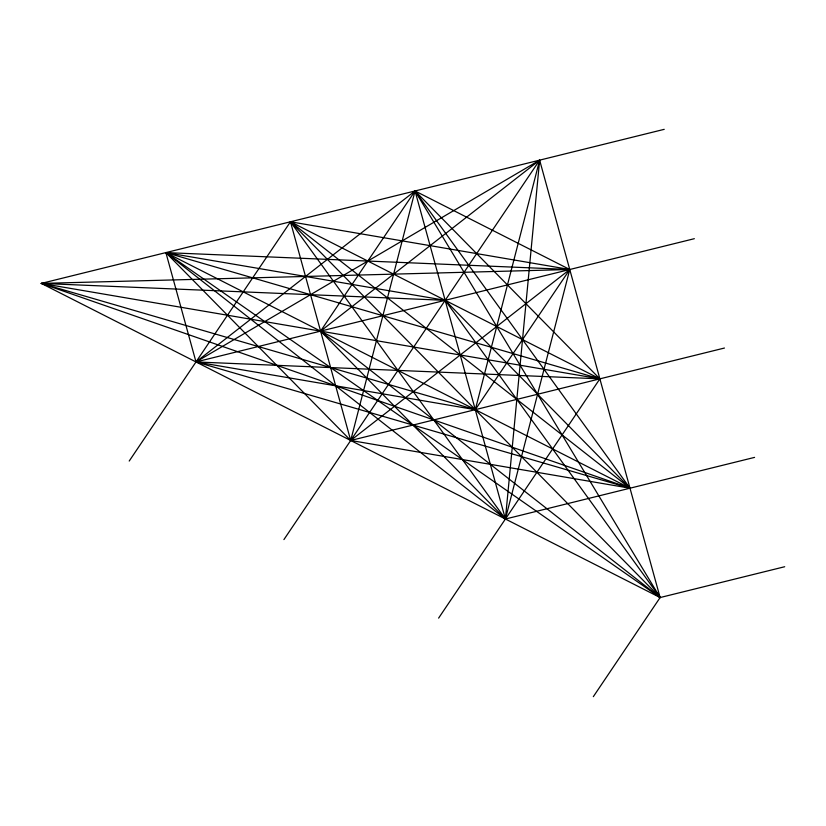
<?xml version="1.0" encoding="UTF-8"?>
<svg xmlns="http://www.w3.org/2000/svg" width="826" height="826" viewBox="0 0 826 826"><rect width="100%" height="100%" fill="white"/><g stroke="black" fill="none" stroke-linecap="round" stroke-linejoin="round"><path stroke-width="1.24" d="M754.582 457.387L505.409 519.017L539.636 160.161L195.999 361.943L165.881 252.601L569.754 269.503L505.409 519.017L165.881 252.601L445.173 300.323L630.001 488.197L350.709 440.475L165.881 252.601L599.872 378.855L438.616 618.116M129.207 461.053L290.463 221.781L569.754 269.503L475.291 409.665L195.999 361.943L415.044 190.971L569.754 269.503L350.709 440.475L290.463 221.781L599.872 378.855L195.999 361.943L694.336 238.693M283.917 539.585L539.636 160.161L660.119 597.549L593.326 696.659M784.7 566.729L660.119 597.549L41.3 283.411L664.218 129.341M724.454 348.035L350.709 440.475L415.044 190.971L599.872 378.855L41.3 283.411L569.754 269.503M41.3 283.411L445.173 300.323L660.119 597.549L165.881 252.601L630.001 488.197L415.044 190.971L320.591 331.133L505.409 519.017L415.044 190.971L660.119 597.549L320.591 331.133L539.636 160.161L475.291 409.665L41.3 283.411L630.001 488.197L290.463 221.781L505.409 519.017M195.999 361.943L630.001 488.197M290.463 221.781L660.119 597.549"/></g></svg>
